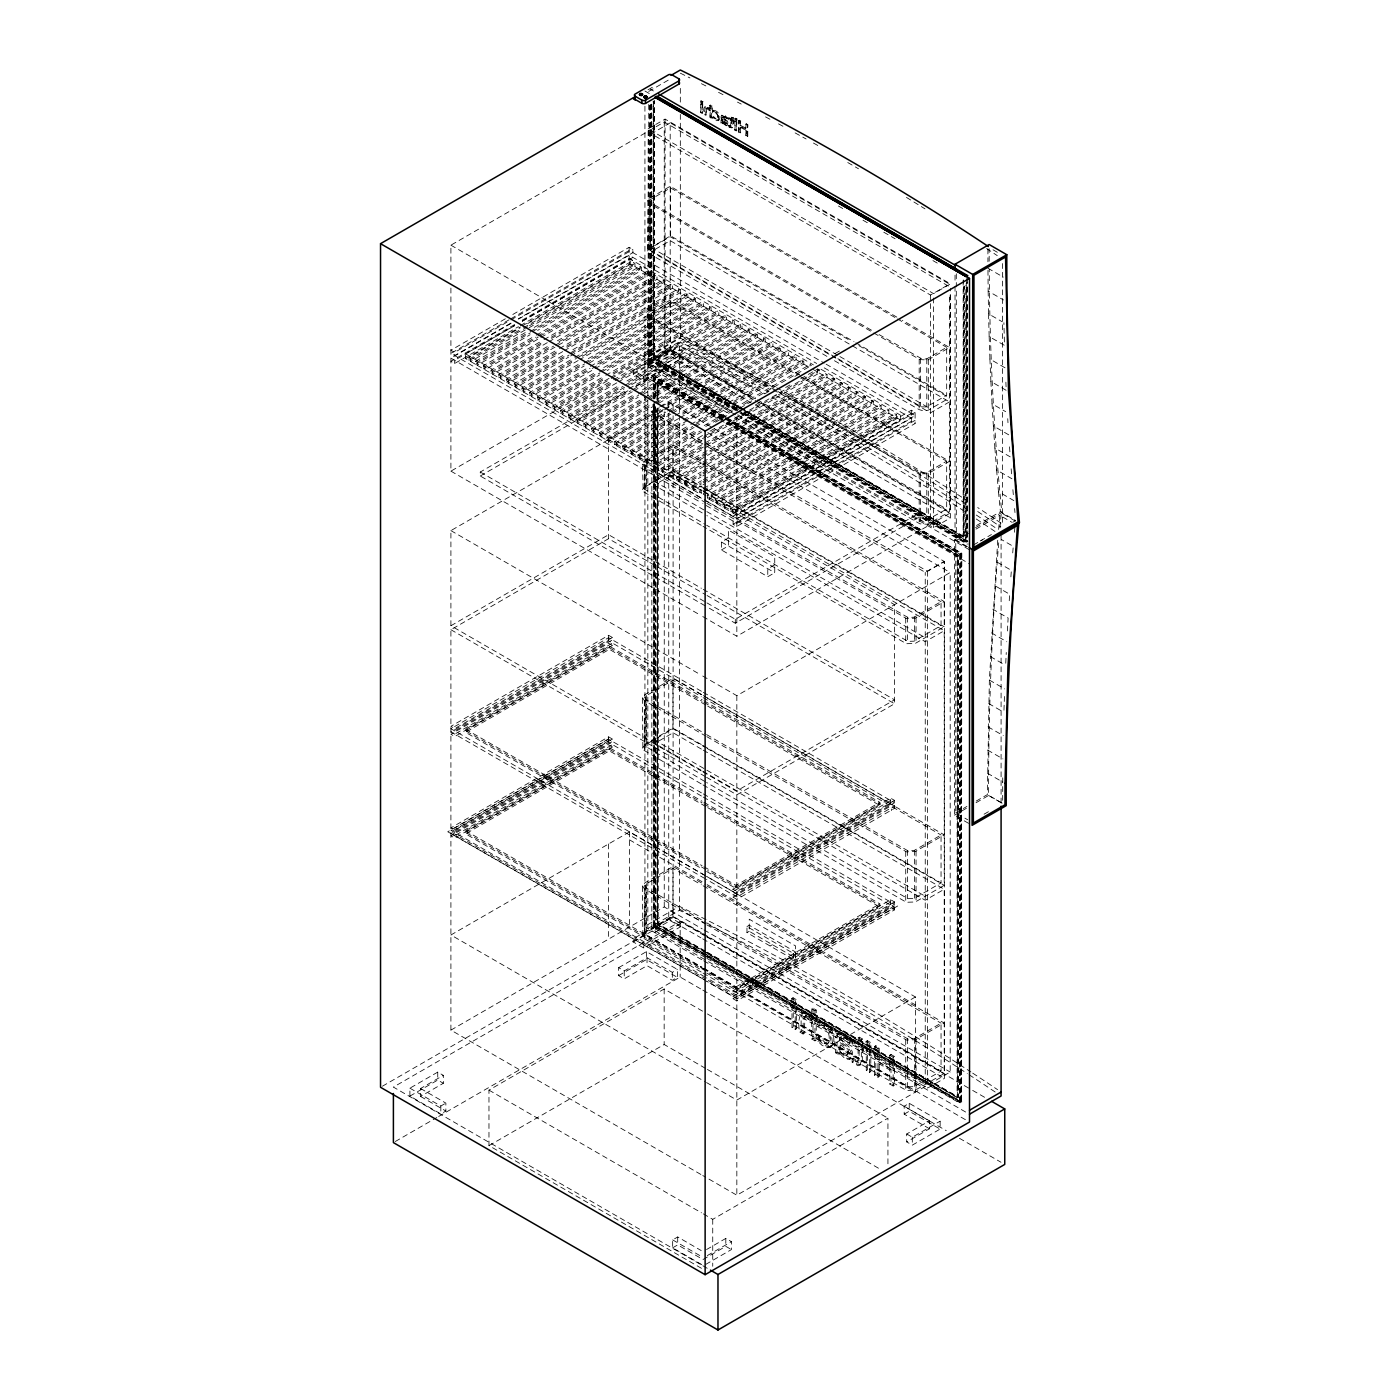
<?xml version="1.0" encoding="UTF-8"?>
<svg xmlns="http://www.w3.org/2000/svg" width="1400" height="1400" viewBox="0 0 1400 1400"><rect width="100%" height="100%" fill="white"/><g stroke="black" fill="none" stroke-linecap="round" stroke-linejoin="round"><path stroke-width="0.75" stroke-dasharray="5 3.75" d="M976.203 801.062L987.35 794.622L989.363 680.067L997.762 539.7M1002.733 777.822L1002.68 803.46L987.35 794.622M1003.975 710.202L1004.483 695.293M1005.76 663.233L1006.267 652.488M1007.405 630.98L1008.123 618.03L992.81 609.192M1009.243 600.722L1009.645 594.23L994.333 585.392M1010.887 576.852L1011.36 570.343L996.047 561.505M1012.725 552.913L1013.25 546.367L1001.333 539.49M998.62 529.462L999.845 515.34L1011.762 522.218M1014.458 532.245L1014.983 526.19M826.928 356.37L648.76 253.348L647.553 250.95L648.148 199.202L670.197 186.27L900.41 319.183M835.712 357.473L650.387 250.355L649.95 199.867L670.477 187.88L895.597 317.852M647.553 250.95L649.04 248.92L670.197 236.688L851.358 341.285M649.548 248.693L670.477 235.777L853.983 341.723M727.125 412.58L648.322 366.73L647.553 314.37L648.532 312.655L670.197 300.108L802.288 376.355M650.965 104.562L651.175 364.77L649.827 363.545L649.6 314.3L670.477 301.717L797.23 374.902M647.553 364.787L649.04 362.757L649.04 312.322M649.548 362.53L670.477 349.615L755.615 398.773M841.575 1036.578L839.352 1037.96C839.983 1044.68 854.665 1048.075 850.622 1057.945L849.38 1059.415L845.25 1058.943L839.003 1052.432L840.262 1051.715L846.51 1058.225L850.657 1058.697L851.883 1057.21C855.925 1047.34 841.242 1043.945 840.613 1037.225L844.935 1037.785L850.78 1042.632L850.78 1038.94C836.762 1024.87 832.58 1037.645 835.782 1052.888L839.003 1054.743L840.262 1054.007L840.262 1051.715M722.312 118.072C721.595 115.605 728.63 121.572 727.65 125.09M701.155 525.262L643.265 491.627L642.495 464.345L644.945 461.282L673.102 445.025L705.11 463.505M644.735 488.215L644.735 464.258L646.433 462.14L646.433 486.097L644.822 487.83L645.26 489.65L704.725 524.125M642.495 489.562L644.945 486.5L700.945 454.23M701.155 783.825L642.88 749.7L642.495 697.69L644.945 694.628L673.102 678.37L705.11 696.85M704.725 781.428L644.753 745.903L645.575 696.115L672.91 680.207L701.242 696.553M642.495 748.108L644.945 745.062L673.102 728.805L705.11 747.285M644.735 745.517L646.433 743.4L672.91 728.105L701.242 744.468M701.155 972.002L642.88 937.877L642.495 885.85L644.945 882.805L673.102 866.548L705.11 885.028M704.725 969.605L644.753 934.062L645.575 884.293L672.91 868.385L701.242 884.73M642.495 936.285L644.945 933.222L673.102 916.965L705.11 935.445M644.735 933.678L646.433 931.56L672.91 916.283L701.242 932.627M812.997 1008.158L812.997 1019.06L811.72 1019.778L811.72 1008.892L812.997 1008.158L816.235 1010.03L816.235 1040.13L812.997 1038.257L812.997 1022.123L809.218 1017.52L806.067 1015.91L803.215 1018.99L803.093 1034.005L804.352 1033.27L804.965 1016.488M859.845 1065.505L861.332 1061.025L861.332 1049.038L862.593 1048.32L862.225 1063.248L858.077 1065.767L852.145 1062.127L852.145 1058.855L856.695 1061.847L858.918 1060.658L859.355 1046.447L858.095 1047.165L852.145 1043.735L852.145 1040.707L853.405 1039.99L853.405 1043L852.145 1043.735M709.782 109.638L709.782 105.28L711.847 105.647C714.035 113.803 709.415 126.14 710.36 110.478L708.067 108.255L706.108 108.57L705.81 115.29L704.322 114.52C700.35 97.125 717.517 114.73 705.635 106.47M706.668 108.185L705.81 115.29M731.465 126.105L728.35 125.457L731.465 126.105L731.657 120.418L728.35 119.42L731.657 120.418M705.32 106.767L704.322 114.52M729.015 125.107L729.767 126.997L732.76 127.523L734.16 120.487L732.567 120.365L734.16 120.487M831.337 1046.57L827.225 1047.743L821.905 1045.205L817.915 1041.337L817.915 1037.26L819.367 1036.648L824.915 1042.475L828.992 1042.703C833.788 1035.895 826.875 1021.65 817.915 1026.2L817.915 1022.105L819.175 1021.387L824.863 1022.998L828.503 1025.868A10.657 6.16 60 0 1 832.352 1031.852C833.98 1036.648 835.572 1044.453 830.06 1047.305L832.405 1042.825L831.093 1032.57A10.657 6.16 60 0 0 827.225 1026.602L823.585 1023.733L817.915 1022.105M718.69 120.347L718.218 113.977L712.617 110.6C712.582 113.435 719.968 113.102 717.64 118.405C716.17 122.343 711.812 113.907 712.617 118.3L716.1 120.697L718.778 120.33L713.195 117.898C712.39 113.523 716.747 121.94 718.218 118.02L716.87 112.91L712.617 112.227M838.215 1033.322L837.043 1037.365L837.043 1052.153L840.262 1054.007M720.843 122.99L721.945 115.062L720.843 122.99C723.222 125.44 722.925 120.715 722.312 123.76M846.825 1055.565L847.753 1053.29L846.913 1050.245L839.003 1043.42L840.262 1042.685L848.173 1049.51L848.785 1054.06L846.825 1055.565L844.095 1054.935L839.003 1049.422L839.003 1043.42M812.997 1019.06C802.043 1001.962 796.215 1018.903 799.855 1032.132L803.093 1034.005M802.707 1012.217L801.115 1017.38L801.115 1031.398L804.352 1033.27M722.312 122.832L726.215 125.79L728.227 124.688L727.562 121.153L722.89 117.67M725.9 124.11C716.782 106.715 734.72 132.107 722.312 121.625L722.312 119.227M728.35 125.457L729.207 127.383L732.2 127.925L733.145 121.188M718.218 120.732C722.803 117.53 717.43 108.973 712.617 110.6M700.613 101.027L702.887 101.5L702.31 103.39L700.613 102.532L700.613 101.027L702.887 101.5M700.613 102.532L701.19 100.625M700.718 104.038L702.782 104.405L702.205 113.435L700.718 112.665L700.718 104.038L702.782 104.405M700.718 112.665L701.295 103.635M711.27 118.09L711.847 105.647M709.782 117.32L710.36 110.478M727.72 117.372C727.983 122.15 725.673 111.877 721.367 115.465M722.312 121.625L722.89 118.825M727.72 118.86L722.907 116.795M728.35 119.42L728.928 117.81L731.657 119.21L731.657 116.725L733.145 117.495L733.145 119.98M728.35 118.212L731.08 119.612L731.657 116.725M732.567 120.365L733.145 117.495M734.755 118.528L737.012 119L736.435 120.907L734.755 120.05L734.755 118.528L737.012 119M734.755 120.05L735.332 118.143M727.09 125.668L722.89 122.43M732.567 121.572L734.16 121.695M734.86 121.538L736.907 121.905L736.347 130.952L734.86 130.183L734.86 121.538L736.907 121.905M738.64 120.61L740.775 121.013C736.715 126.472 749.28 132.93 746.2 123.795L747.775 124.6L747.775 136.115L745.622 135.713C750.312 129.202 736.452 122.097 740.215 132.93L738.64 132.125L738.64 120.61L740.775 121.013M734.86 130.183L735.42 121.153M745.622 128.713L746.2 123.795M747.197 136.518L747.775 124.6M738.64 132.125L739.218 120.207M740.215 132.93L740.775 126.893M745.622 135.713L746.2 129.675M817.915 1037.26L823.637 1043.21L827.733 1043.42C832.055 1036.788 826.63 1024.17 817.915 1026.2M722.47 117.04L724.185 116.515L727.633 118.808M648.008 89.81L655.462 85.505M648.725 91.42L671.038 78.54M648.165 128.852L665.07 119.105L950.477 283.885L933.59 293.632L648.165 128.852L648.165 362.88L735.91 413.683M450.905 279.475L450.905 245.175L664.247 121.992L950.197 287.088M670.197 122.85L651.245 133.805L930.51 295.033L949.48 284.095L670.197 122.85L670.197 236.688M505.312 318.815L450.905 350.227L454.65 352.398L509.075 320.967M512.82 314.475L629.16 247.31L632.923 249.48L632.923 252.648L518.455 318.727M509.075 319.812L450.905 353.395L700.892 497.735M510.948 318.727L629.16 250.477L824.215 363.09M510.948 319.9L632.923 249.48M510.948 323.067L454.65 355.565L454.65 352.398M510.948 323.488L450.905 358.155L700.892 502.495M518.455 319.148L629.16 255.237L816.655 363.475M514.692 324.502L450.905 361.322L454.65 363.493L518.455 326.655M522.2 320.162L629.16 258.405L632.923 260.575L632.923 257.408L522.2 321.317M527.625 326.795L469.07 360.605L465.588 358.61L465.588 353.85L514.71 325.483M522.253 321.125L629.93 258.965L813.418 364.892M514.692 325.658L454.65 360.325L454.65 363.493M520.327 325.57L632.923 260.575M465.588 358.61L520.363 326.97M522.253 325.885L629.93 263.725L633.413 265.72L633.413 262.553L634.952 263.445L634.952 266.613L527.275 328.79M734.65 416.938L919.887 523.827L927.727 524.265L949.48 511.77L949.48 401.887L670.197 240.66L651.245 251.598L830.497 355.11M469.07 360.605L469.07 357.438L520.065 327.985M527.625 323.627L633.413 262.553M469.07 357.438L470.61 358.33L521.622 328.877M523.512 327.793L634.952 263.445M529.515 325.71L633.413 265.72M470.61 358.33L470.61 361.498L525.385 329.875M470.61 361.498L475.633 364.402L475.633 361.235L526.645 331.783M534.188 327.425L639.975 266.35L641.532 267.243L641.532 270.41L537.635 330.4M475.633 361.235L477.173 362.127L528.185 332.675M530.075 331.59L641.532 267.243M475.633 364.402L530.425 332.78M532.298 331.678L639.975 269.517L639.975 266.35M477.173 362.127L477.173 365.295L530.075 334.757M477.173 365.295L483.367 368.865L483.367 365.697L534.363 336.245M536.253 335.16L647.71 270.812L649.25 271.705L649.25 274.873L484.907 369.757L484.907 366.59L535.92 337.137M537.81 336.053L649.25 271.705M483.367 368.865L538.142 337.243M540.032 336.14L647.71 273.98L647.71 270.812M484.907 369.757L491.085 373.328L491.085 370.16L542.097 340.707M543.988 339.623L655.445 275.275L656.985 276.168L656.985 279.335L549.308 341.495M491.085 370.16L492.642 371.053L543.637 341.6M551.197 337.243L656.985 276.168M491.085 373.328L543.988 342.79M551.548 338.433L655.445 278.442L655.445 275.275M492.642 371.053L492.642 374.22L547.418 342.598M492.642 374.22L498.82 377.79L498.82 374.623L549.815 345.17M557.375 340.812L663.163 279.738L664.702 280.63L664.702 283.797L557.043 345.957M498.82 374.623L500.36 375.515L551.372 346.062M558.933 341.705L664.702 280.63M498.82 377.79L553.595 346.168M555.485 345.065L663.163 282.905L663.163 279.738M500.36 375.515L500.36 378.683L555.153 347.06M500.36 378.683L506.555 382.252L506.555 379.085L557.55 349.632M559.44 348.547L670.898 284.2L672.438 285.092L672.438 288.26L564.76 350.42M506.555 379.085L508.095 379.977L559.09 350.525M566.65 346.168L672.438 285.092M506.555 382.252L559.44 351.715M567 347.358L670.898 287.368L670.898 284.2M508.095 379.977L508.095 383.145L562.87 351.505M508.095 383.145L514.273 386.715L514.273 383.547L565.285 354.095M572.827 349.738L678.615 288.662L680.173 289.555L568.715 353.902M514.273 383.547L515.812 384.44L566.825 354.988M514.273 386.715L569.065 355.075M570.938 353.99L678.615 291.83L678.615 288.662M515.812 384.44L515.812 387.608L568.715 357.07M570.605 355.967L680.173 292.723L686.35 296.293L686.35 293.125L687.89 294.017L687.89 297.185L580.212 359.345M515.812 387.608L522.008 391.178L522.008 387.993L573.003 358.558M574.892 357.455L686.35 293.125M522.008 387.993L523.548 388.885L576.45 358.348M578.322 357.262L687.89 294.017M522.008 391.178L574.892 360.64M582.452 356.265L686.35 296.293M523.548 388.885L523.548 392.07L578.322 360.43M523.548 392.07L529.725 395.64L529.725 392.455L580.738 363.02M588.298 358.645L694.085 297.57L695.625 298.463L695.625 301.648L586.058 364.892M529.725 392.455L531.282 393.348L582.278 363.912M584.168 362.81L695.625 298.463M529.725 395.64L584.517 364M586.407 362.915L694.085 300.755L694.085 297.57M531.282 393.348L531.282 396.533L584.168 365.995M531.282 396.533L537.46 400.102L537.46 396.918L588.455 367.483M590.345 366.38L701.803 302.033L703.36 302.925L703.36 306.11L539 400.995L539 397.81L590.012 368.375M597.572 364L703.36 302.925M537.46 400.102L590.345 369.565M592.235 368.463L701.803 305.217L701.803 302.033M539 400.995L545.195 404.565L545.195 401.38L594.3 373.03M603.75 367.57L709.538 306.495L711.077 307.387L711.077 310.572L607.18 370.545M545.195 401.38L546.735 402.273L597.73 372.838M599.62 371.735L711.077 307.387M545.195 404.565L599.97 372.925M601.86 371.84L709.538 309.68L709.538 306.495M546.735 402.273L546.735 405.457L599.62 374.92M546.735 405.457L552.913 409.027L552.913 405.842L603.925 376.408M605.815 375.305L717.255 310.957L718.812 311.85L718.812 315.035L611.135 377.195M552.913 405.842L554.452 406.735L605.465 377.3M613.025 372.925L718.812 311.85M552.913 409.027L605.815 378.49M613.358 374.115L717.255 314.142L717.255 310.957M554.452 406.735L554.452 409.92L609.245 378.28M648.725 356.352L680.33 338.118A2906.54 1678.075 0 0 1 774.83 386.82M450.905 288.05L450.905 471.135L609.49 379.575M611.38 378.49L664.247 347.97L753.253 399.35M554.452 409.92L560.648 413.49L560.648 410.305L611.642 380.87M613.532 379.767L724.99 315.42L726.53 316.312L726.53 319.498L618.852 381.658M648.725 104.457L648.725 360.325L680.33 342.072A2906.54 1678.075 0 0 1 771.12 388.78M649.722 360.115L739.462 411.425M736.96 408.1L651.385 359.17L736.558 408.345M560.648 410.305L562.188 411.197L613.2 381.762M615.09 380.66L726.53 316.312M633.273 370.405L670.215 349.072L680.697 355.127L680.697 359.1L643.755 380.415L633.273 374.36L633.273 370.405L643.755 376.46L680.697 355.127M648.165 362.88L665.07 353.115L753.918 404.408M560.648 413.49L613.532 382.953M621.093 378.578L724.99 318.605L724.99 315.42M701.785 959.7L647.832 928.55L647.832 364.123L679.438 345.87A2895.9 1671.932 0 0 1 768.215 391.493M562.188 411.197L562.188 414.382L616.98 382.743M633.273 374.36L670.215 353.027L680.697 359.1M647.832 368.095L679.438 349.842A2895.9 1671.932 0 0 1 764.505 393.488M562.188 414.382L568.365 417.935L568.365 414.767L619.378 385.332M626.938 380.957L732.725 319.882L734.265 320.775L734.265 323.942L626.587 386.12M568.365 414.767L569.923 415.66L620.918 386.225M628.477 381.85L734.265 320.775M568.365 417.935L623.157 386.312M625.048 385.227L732.725 323.05L732.725 319.882M569.923 415.66L569.923 418.828L624.697 387.205M705.075 605.78L480.27 476L480.27 472.028L624.137 388.973M631.715 384.598L665.788 364.928L739.462 407.453M569.923 418.828L576.1 422.398L576.1 419.23L627.113 389.795M628.985 388.692L740.442 324.345L742 325.238L742 328.405L634.322 390.582M480.27 476L627.935 390.74M635.495 386.382L665.788 368.882L665.788 364.928M576.1 419.23L577.64 420.123L628.653 390.688M636.212 386.312L742 325.238M576.1 422.398L630.875 390.775M632.765 389.69L740.442 327.512L740.442 324.345M577.64 420.123L577.64 423.29L632.433 391.668M577.64 423.29L583.835 426.86L583.835 423.692L634.83 394.24M642.39 389.882L748.178 328.808L749.718 329.7L749.718 332.868L640.15 396.13M656.898 399.858L657.317 382.13L725.288 421.382M657.738 399.385L658.14 381.658L726.11 420.892M583.835 423.692L585.375 424.585L636.37 395.132M638.26 394.047L749.718 329.7M583.835 426.86L638.61 395.238M640.5 394.152L748.178 331.975L748.178 328.808M585.375 424.585L585.375 427.752L638.26 397.215M585.375 427.752L591.553 431.322L591.553 428.155L642.565 398.703M644.455 397.618L755.895 333.27L757.452 334.162L757.452 337.33L649.775 399.507M591.553 428.155L593.11 429.047L645.995 398.51M647.885 397.425L757.452 334.162M591.553 431.322L646.345 399.7M648.235 398.615L755.895 336.438L755.895 333.27M593.11 429.047L593.11 432.215L647.885 400.592M593.11 432.215L599.288 435.785L599.288 432.618L650.282 403.165M657.843 398.808L763.63 337.733L765.17 338.625L765.17 341.793L655.62 405.055M599.288 432.618L600.827 433.51L651.84 404.058M653.73 402.973L765.17 338.625M599.288 435.785L654.062 404.162M655.952 403.078L763.63 340.9L763.63 337.733M600.827 433.51L600.827 436.678L653.73 406.14M600.827 436.678L607.005 440.248L607.005 437.08L658.017 407.627M659.907 406.543L771.365 342.195L772.905 343.088L772.905 346.255L665.227 408.433M704.725 959.507L651.84 928.97L651.84 412.125L659.347 407.785M661.238 406.7L668.745 402.377L944.44 561.54L944.44 1078.385L927.535 1088.15L706.597 960.592M607.005 437.08L608.562 437.973L659.558 408.52M667.117 404.162L772.905 343.088M607.005 440.248L659.907 409.71M667.468 405.352L771.365 345.363L771.365 342.195M700.858 770.07L450.905 625.747L450.905 530.617L660.538 409.57M663.337 409.517L608.562 441.14L614.74 444.71L669.515 413.088M662.76 410.865L654.133 415.835L704.97 445.183M664.492 409.868L673.102 404.88L673.102 413.595M614.74 444.71L614.74 441.543L665.753 412.09M667.625 411.005L779.082 346.658L780.64 347.55L780.64 350.717L672.962 412.895M614.74 441.543L616.28 442.435L667.293 412.983M669.183 411.898L780.64 347.55M671.405 412.002L779.082 349.825L779.082 346.658M616.28 442.435L616.28 445.602L671.072 413.98M616.28 445.602L622.475 449.173L622.475 446.005L673.47 416.553M675.36 415.467L786.817 351.12L788.358 352.012L788.358 355.18L680.68 417.358M622.475 446.005L624.015 446.898L675.01 417.445M682.57 413.088L788.358 352.012M622.475 449.173L675.36 418.635M682.92 414.277L786.817 354.287L786.817 351.12M624.015 446.898L624.015 450.065L678.79 418.442M624.015 450.065L630.192 453.635L630.192 450.468L681.205 421.015M683.095 419.93L794.535 355.582L796.093 356.475L796.093 359.642L692.195 419.632M630.192 450.468L631.75 451.36L682.745 421.908M684.635 420.822L796.093 356.475M630.192 453.635L794.535 358.75L794.535 355.582M631.75 451.36L631.75 454.528L684.635 423.99M631.75 454.528L637.928 458.097L637.928 454.93L688.923 425.477M690.812 424.392L802.27 360.045L803.81 360.938L803.81 364.105L696.15 426.265M637.928 454.93L639.468 455.823L688.59 427.473M696.15 423.098L803.81 360.938M637.928 458.097L692.702 426.475M694.593 425.373L802.27 363.213L802.27 360.045M639.468 455.823L639.468 458.99L694.26 427.368M639.468 458.99L645.645 462.56L645.645 459.392L696.657 429.94M704.218 425.582L810.005 364.507L811.545 365.4M645.645 459.392L647.202 460.285L698.197 430.832M705.758 426.475L809.655 366.485M645.645 462.56L700.438 430.938M715.54 422.205L726.88 415.66M740.11 408.03L751.433 401.485M764.663 393.855L772.222 389.498M794.885 376.408L802.445 372.033M736.837 410.252L742.508 406.98M835.012 353.57L842.572 349.213M647.202 460.285L647.202 463.452L701.977 431.83M702.503 435.488L653.38 463.855L654.92 464.748L702.153 437.483M710.045 431.13L717.605 426.773M755.387 404.95L762.947 400.592M785.61 387.502L793.17 383.145M800.73 378.787L817.722 368.97L819.28 369.863L819.28 373.03L704.043 439.565M704.043 436.38L819.28 369.863M817.722 368.97L817.722 372.137L653.38 467.023L647.202 463.452M654.92 464.748L654.92 467.915L702.153 440.65M654.92 467.915L661.115 471.485L661.115 468.317L825.457 373.433L826.997 374.325L826.997 377.493L662.655 472.377L662.655 469.21L826.997 374.325M661.115 471.485L825.457 376.6L825.457 373.433M702.835 453.145L833.192 377.895L834.733 378.787L834.733 381.955L670.39 476.84L670.39 473.673L834.733 378.787M646.433 486.097L672.91 470.82L701.242 487.165M700.945 457.398L668.832 475.948L662.655 472.377M702.835 456.312L833.192 381.062L833.192 377.895M701.347 490.508L673.102 474.215L654.133 485.153L704.97 514.5M670.39 476.84L676.567 480.41L676.567 477.242L701.12 463.05M703.01 461.965L840.91 382.358L842.45 383.25L842.45 386.418L678.108 481.302L678.108 478.135L842.45 383.25M676.567 480.41L701.12 466.235M703.01 465.133L840.91 385.525L840.91 382.358M678.108 481.302L684.285 484.873L684.285 481.705L701.295 471.887M703.185 470.785L848.645 386.82L850.185 387.713L850.185 390.88L702.835 475.948M684.285 481.705L685.843 482.597L700.945 473.865M702.835 472.78L850.185 387.713M684.285 484.873L701.295 475.055M703.185 473.97L848.645 389.988L848.645 386.82M685.843 482.597L685.843 485.765L700.945 477.032M685.843 485.765L692.02 489.335L692.02 486.168L701.47 480.707M703.36 479.623L856.363 391.283L857.92 392.175L857.92 395.342L703.01 484.767M450.905 625.747L608.597 534.712L701.383 588.28M692.02 486.168L693.56 487.06L701.12 482.685M703.01 481.6L857.92 392.175M692.02 489.335L701.47 483.875M703.36 482.79L856.363 394.45L856.363 391.283M700.858 1174.443L450.905 1030.12L450.905 629.72L608.597 538.685L705.163 594.44M693.56 487.06L693.56 490.227L701.12 485.87M879.025 334.565L922.565 359.257L926.783 358.838L946.68 347.34L946.68 395.255L926.38 406.945L921.445 406.858L837.602 358.558M703.535 488.442L864.097 395.745L865.637 396.637L865.637 399.805L703.185 493.588M647.553 200.532L649.915 203.752L919.887 359.572L927.727 360.01L949.48 347.498L902.3 320.267M703.185 490.42L865.637 396.637M703.535 491.61L864.097 398.912L864.097 395.745M871.832 400.207L871.832 403.375L707.472 498.26L707.472 495.093L871.832 400.207L873.372 401.1L873.372 404.267L709.03 499.153L709.03 495.985L873.372 401.1M709.03 499.153L715.207 502.722L715.207 499.537L879.55 404.652L881.09 405.545L881.09 408.73L716.747 503.615L716.747 500.43L881.09 405.545M715.207 502.722L879.55 407.838L879.55 404.652M716.747 503.615L722.942 507.185L722.942 504L887.285 409.115L888.825 410.007L888.825 413.192L724.483 508.077L724.483 504.892L888.825 410.007M722.942 507.185L887.285 412.3L887.285 409.115M724.483 508.077L730.66 511.648L730.66 508.463L895.003 413.578L896.56 414.47L896.56 417.655L732.2 512.54L732.2 509.355L896.56 414.47M730.66 511.648L895.003 416.762L895.003 413.578M703.92 491.435L736.067 510.002L900.41 415.118L900.41 419.877L736.067 514.762L732.2 512.54M911.347 413.402L733.093 516.32L733.093 513.153L911.347 410.235L915.11 412.387L915.11 423.5L736.837 526.418L733.093 524.247L733.093 521.08L911.347 418.162M915.11 412.387L736.837 515.322L733.093 513.153M834.452 360.727L919.188 409.64L923.93 410.988L928.305 410.148L949.48 397.933L949.48 294.822M733.093 524.247L911.347 421.33L915.11 423.5M949.48 401.887L930.51 412.842L832.387 356.195M721.42 549.955L728.367 545.93L728.367 530.075L774.742 556.85L774.742 572.705L767.778 576.712L721.42 549.955L721.42 542.01L728.367 538.003M612.447 637.525L608.597 635.303L450.905 726.337L454.773 728.577L612.447 637.525L612.447 639.905L454.773 730.957L454.773 728.577M612.447 645.452L608.597 643.23L450.905 734.265L454.773 736.505L612.447 645.452L612.447 643.09L454.773 734.125L454.773 736.505M705.81 869.435L465.588 730.747L465.588 729.173L609.367 646.153L702.048 699.668M465.588 730.747L609.367 647.745L702.048 701.26M920.465 472.325L926.38 472.867L946.68 461.177L946.68 509.093L924.875 521.133L920.465 520.222L920.465 472.325L781.113 391.877M777.962 391.51L920.623 473.725L927.727 473.847L949.48 461.335L804.178 377.457M774.742 564.778L767.778 568.785L767.778 576.712M706.965 602.91L735.298 619.273L920.815 512.173L920.815 516.128L735.298 623.227L706.965 606.883M702.765 616.543L736.837 636.23L950.197 513.048L950.197 293.598M737.8 414.767L933.59 527.66L950.477 517.895L950.477 288.26M612.447 739.077L608.597 736.855L450.905 827.89L454.773 830.113L612.447 739.077L612.447 741.457L454.773 832.492L454.773 830.113M967.33 530.793L956.305 537.163L956.305 289.03M976.517 525.49L1000.405 511.7L1015.735 520.555L1010.222 523.74M608.423 738.99L447.755 831.758L704.865 980.192M968.572 823.322L954.485 815.185L954.485 539.945L968.135 531.913M975.625 527.59L1001.822 512.47A3006.798 1735.983 -60 0 1 989.222 269.57M608.597 740.81L450.905 831.845L704.655 978.355M968.608 533.365L955.745 540.803L955.745 812.875L967.663 819.753M975.958 529.13L999.845 515.34M743.925 410.865L963.585 537.197L963.585 279.983M746.637 411.477L964.005 536.952L964.408 286.055M612.447 747.005L608.597 744.782L450.905 835.817L454.773 838.04L612.447 747.005L612.447 744.625L454.773 835.66L454.773 838.04M707.105 876.715L915.408 996.975L915.408 1092.123L465.588 832.3L465.588 830.707L609.367 747.705L702.048 801.22M966.245 283.185L965.825 542.622L965.825 285.6M743.295 413.192L967.067 541.905L967.067 282.695M744.135 412.72L967.89 541.433L744.538 412.475M465.588 832.3L609.367 749.298L702.048 802.795M706.86 446.267L925.243 572.355L944.212 561.4L944.212 626.762L915.303 643.405L906.413 643.72L703.045 526.365M706.597 443.748L927.535 571.305L944.44 561.54M980.262 540.995L991.41 534.555M973.472 544.968L982.66 539.665M725.288 419.16L960.172 554.295L959.752 1103.095L653.433 926.24L653.433 403.9M725.13 418.11L960.995 553.805L960.995 1102.377L707.192 956.322M725.952 417.637L961.817 553.332L961.415 1102.132L655.077 925.278L655.077 405.125M701.347 749.07L673.102 732.76L654.133 743.715L701.207 770.892M702.765 676.025L736.837 695.695L950.197 572.512L950.197 1072.033L736.837 1195.215L702.765 1175.528M706.615 501.27L907.882 617.435L914.042 617.207L941.045 601.668L941.045 625.608L914.042 641.165L907.882 641.375L706.615 525.227M706.843 503.335L906.413 618.503L915.303 618.188L944.212 601.545L707 464.59M703.045 784.928L906.413 902.283L915.303 901.967L944.212 885.325L944.212 630.735L925.243 641.673L706.86 515.585M705.215 875.63L629.457 831.898L450.905 934.99L704.655 1081.483M702.765 771.155L736.837 790.843L894.53 699.808L703.273 589.383M706.545 777.315L736.837 794.815L894.53 703.762L894.53 604.66L703.273 494.235M450.905 1030.12L664.247 906.955L702.117 928.812M647.832 924.578L679.438 906.325A2895.9 1671.932 0 0 1 970.9 1071.962M647.832 928.55L679.438 910.297A2895.9 1671.932 0 0 1 967.312 1073.572M653.433 926.24L704.9 955.465M705.722 954.993L654.255 925.75L705.303 955.238M655.077 925.278L700.875 951.248M670.215 917.455L633.255 938.788L633.255 941.955L643.755 948.01L680.697 926.678L680.697 923.51L670.215 917.455L670.215 920.623L633.255 941.955M651.84 928.97L668.745 919.222L700.84 937.755M382.428 1086.207L644.928 934.658L701.54 967.33M703.92 866.758L736.067 885.325L879.847 802.322L879.847 803.915L736.067 886.918L707.7 870.538M654.657 932.488L661.622 928.462M890.663 800.538L732.97 891.572L732.97 889.192L890.663 798.157L894.53 800.38L894.53 808.308L736.837 899.36L732.97 897.12L732.97 894.74L890.663 803.705M704.707 935.708L680.173 921.533L393.4 1087.1L700.997 1264.69M680.697 923.51L643.755 944.842L643.755 948.01M894.53 800.38L736.837 891.433L732.97 889.192M732.97 897.12L890.663 806.085L890.663 798.157M420.56 1088.5L445.865 1103.112L445.865 1111.04L440.825 1113.962L409.902 1096.112L409.902 1088.185L437.745 1072.12L443.345 1075.358L443.345 1083.285L420.56 1096.428L420.56 1088.5L443.345 1075.358M618.642 967.68L646.468 951.615L677.39 969.447L677.39 977.375L672.332 980.297L647.028 965.685L624.242 978.845L618.642 975.608L618.642 967.68L624.242 970.917L647.028 957.757L672.332 972.37L677.39 969.447M409.902 1096.112L437.745 1080.047L443.345 1083.285M618.642 975.608L646.468 959.542L677.39 977.375M746.97 926.572L749.245 925.26L795.62 952.035L793.345 953.347L746.97 926.572L746.97 932.627L793.345 959.403L795.62 958.09L795.62 945.962L749.245 919.205L749.245 931.315L795.62 958.09M409.902 1088.185L440.825 1106.035L445.865 1103.112M746.97 932.627L749.245 931.315M955.745 812.875L966.91 806.435M954.485 815.185L967.05 807.923M976.045 802.742L988.61 795.48A3006.798 1735.983 -60 0 1 998.83 541.327M395.29 1141.507L436.8 1117.55M438.672 1116.465L680.173 977.042L700.928 989.03M701.452 1268.312L488.968 1145.638L488.968 1090.127L664.16 988.977L705.53 1012.865M706.615 734.615L907.882 850.78L914.042 850.553L941.045 835.012L941.045 882.91L914.042 898.467L907.882 898.678L706.615 782.53M706.843 736.68L906.413 851.847L915.303 851.532L944.212 834.89L707 697.935M984.078 814.205L989.66 810.985M770.157 946.015L772.433 944.703M736.067 986.877L879.847 903.858L879.847 905.45L736.067 988.453L736.067 986.877L703.92 968.31M890.663 902.072L732.97 993.125L732.97 990.745L890.663 899.71L894.53 901.933L894.53 909.86L736.837 1000.895L732.97 998.672L732.97 996.292L890.663 905.257M894.53 901.933L736.837 992.967L732.97 990.745M732.97 998.672L890.663 907.637L894.53 909.86M894.53 905.905L736.837 996.94L706.545 979.44M897.68 905.993L737.012 998.76L706.755 981.295M488.968 1145.638L664.16 1044.487L705.53 1068.375M703.045 973.087L906.413 1090.443L915.303 1090.145L944.212 1073.485L944.212 889.28L925.243 900.235L703.097 771.977M791.77 998.462L793.03 997.745L796.722 999.863L796.722 1003.642L795.462 1004.377L791.77 1002.243L791.77 998.462L795.462 1000.597L796.722 999.863M791.77 1002.243L793.03 1001.507L796.722 1003.642M791.997 1005.988L793.258 1005.252L793.258 1026.865L796.495 1028.737L796.495 1007.125L795.235 1007.86L791.997 1005.988L791.997 1027.6L795.235 1029.472L796.495 1028.737M811.72 1008.892L814.957 1010.765L816.235 1010.03M791.997 1027.6L793.258 1026.865M816.235 1040.13L814.957 1040.865L811.72 1038.993L811.72 1022.858L812.997 1022.123M799.855 1032.132L801.115 1031.398M811.72 1038.993L812.997 1038.257M817.915 1041.337L819.175 1040.62L819.175 1036.525M826.928 1043.892L828.992 1042.703M839.352 1037.96L840.613 1037.225M839.003 1040.515L840.262 1039.797M915.408 996.975L736.837 1100.068L706.545 1082.568M850.78 1042.632L849.52 1043.368L849.52 1039.675L850.78 1038.94M858.095 1037.943L859.355 1037.207L862.593 1039.08L862.593 1045.293L861.332 1046.028L861.332 1039.815L858.095 1037.943L858.095 1044.155L859.355 1043.42L859.355 1037.207M839.003 1049.422L840.262 1048.688L840.262 1042.685M835.782 1052.888L837.043 1052.153M861.332 1039.815L862.593 1039.08M866.075 1041.373L867.335 1040.638L871.01 1042.755L871.01 1046.535L869.75 1047.27L866.075 1045.135L866.075 1041.373L869.75 1043.49L871.01 1042.755M866.075 1045.135L867.335 1044.418L871.01 1046.535M861.332 1046.028L863.52 1047.288L864.78 1046.553L864.78 1049.58L863.52 1050.297L861.332 1049.038M866.285 1048.88L867.562 1048.163L867.562 1069.775L870.8 1071.63L870.8 1050.017L869.523 1050.752L866.285 1048.88L866.285 1070.493L869.523 1072.365L870.8 1071.63M849.38 1059.415L850.657 1058.697M852.145 1058.855L853.405 1058.138L856.188 1060.447L858.918 1060.658M877.957 1077.23L877.957 1063.125L879.218 1062.39L879.218 1076.495L877.957 1077.23L874.545 1075.252L874.545 1046.447L875.805 1045.712L879.218 1047.69L879.218 1058.995L891.012 1065.803L891.012 1054.498L889.753 1055.233L889.753 1066.52L891.012 1065.803M852.145 1062.127L853.405 1061.41L853.405 1058.138M874.545 1046.447L877.957 1048.425L879.218 1047.69M879.218 1058.995L877.957 1059.712L877.957 1048.425M706.615 922.792L907.882 1038.94L914.042 1038.73L941.045 1023.172L941.045 1071.087L914.042 1086.627L907.882 1086.855L706.615 970.69M706.843 924.858L906.413 1040.025L915.303 1039.71L944.212 1023.067L707 886.113M866.285 1070.493L867.562 1069.775M889.753 1055.233L893.148 1057.193L894.425 1056.475L894.425 1085.28L893.148 1085.998L889.753 1084.038L889.753 1069.932L877.957 1063.125M874.545 1075.252L875.805 1074.535L879.218 1076.495M889.753 1069.932L891.012 1069.197L891.012 1083.303L894.425 1085.28M889.753 1084.038L891.012 1083.303M701.767 1264.602L672.665 1247.82L672.665 1239.892L677.705 1236.97L701.207 1250.55M929.495 1128.767L904.19 1114.155L904.19 1106.227L909.23 1103.305L940.135 1121.155L940.135 1129.082L912.31 1145.148L906.71 1141.91L906.71 1133.983L929.495 1120.84L929.495 1128.767L906.71 1141.91M703.325 1213.888L712.74 1219.33L887.933 1118.18L887.933 1165.132M672.665 1247.82L677.705 1244.898L701.207 1258.477M904.19 1114.155L909.23 1111.233L940.135 1129.082M707.875 954.03L957.53 1097.67L957.53 555.45L727.178 422.467M706.825 952.455L958.352 1097.197L958.352 554.977L728 421.995M706.528 1249.553L725.812 1238.422L731.413 1241.66L731.413 1249.587L703.57 1265.653M707.298 1255.59L731.413 1241.66M906.71 1133.983L912.31 1137.22L940.135 1121.155M703.028 1259.51L725.812 1246.35L731.413 1249.587M836.955 1034.04L840.315 1033.707L849.52 1039.675M803.705 1017.222L806.067 1015.91M856.695 1061.847L858.043 1059.957L858.095 1047.165M801.447 1012.953L805.892 1013.408L811.72 1019.778M706.108 108.57L707.175 107.957M730.45 126.683L731.08 120.82M861.122 1064.788L856.992 1064.087L853.405 1061.41M721.788 115.273L727.142 117.775M848.085 1054.83L843.903 1053.185L840.262 1048.688M726.477 123.725L722.89 121.222M830.025 1047.025L824.863 1045.59L819.175 1040.62M840.315 1037.312L849.327 1043.263M706.597 108.36L709.782 110.862M804.808 1016.645L807.957 1018.255L811.72 1022.858M709.782 105.28L711.27 106.05M745.622 124.197L747.197 125.003M731.08 117.128L732.567 117.88M701.19 102.13L702.887 103.005M735.332 119.648L737.012 120.523M740.775 125.528L746.2 128.31M713.282 111.877L713.195 110.197M740.215 127.295L745.622 130.077M701.295 112.28L702.782 113.032M704.9 114.135L706.387 114.888M710.36 116.935L711.847 117.688M721.42 122.605L722.89 123.357M735.42 129.798L736.907 130.55M739.218 131.74L740.775 132.545M746.2 135.31L747.775 136.115M993.02 249.795L998.13 252.735M987.945 268.24L1003.275 277.095M650.282 89.145L653.398 90.947M644.928 91.017L650.597 94.29M987.962 270.322L988.155 291.113L1003.502 299.967M838.425 206.028L844.095 209.3M862.995 220.22L870.555 224.578M883.785 232.207L895.125 238.77M932.925 260.592L940.485 264.95M988.155 291.113L988.558 313.88L1002.19 321.755M988.558 313.88L989.153 336.525L1004.483 345.398L1003.905 322.735M989.153 336.525L989.922 359.065L1005.27 367.938M897.488 318.938L946.68 347.34M989.922 359.065L990.885 381.483L1006.233 390.355L1005.882 382.2M871.5 330.225L651.175 203.018L649.548 200.795M990.885 381.483L992.04 403.795L1005.672 411.67M855.872 342.825L946.68 395.255M858.9 345.642L949.48 397.933M992.04 403.795L993.37 425.967L1008.717 434.822M651.245 247.642L838.058 355.495M839.93 356.58L930.51 408.87M993.37 425.967L994.892 448.017L1010.222 456.873M826.122 364.192L915.11 415.572L736.837 518.49L702.782 498.82M824.215 367.85L915.11 420.332L736.837 523.25L702.782 503.58M994.892 448.017L996.59 469.927L1011.938 478.782M820.977 369.25L900.41 415.118M634.952 266.613L639.975 269.517M641.532 270.41L647.71 273.98M649.25 274.873L655.445 278.442M656.985 279.335L663.163 282.905M664.702 283.797L670.898 287.368M672.438 288.26L678.615 291.83M687.89 297.185L694.085 300.755M695.625 301.648L701.803 305.217M703.36 306.11L709.538 309.68M711.077 310.572L717.255 314.142M718.812 315.035L724.99 318.605M726.53 319.498L732.725 323.05M734.265 323.942L740.442 327.512M742 328.405L748.178 331.975M749.718 332.868L755.895 336.438M757.452 337.33L763.63 340.9M765.17 341.793L771.365 345.363M772.905 346.255L779.082 349.825M780.64 350.717L786.817 354.287M788.358 355.18L794.535 358.75M796.093 359.642L802.27 363.213M803.81 364.105L810.005 367.675L810.005 364.507M813.085 369.46L817.722 372.137M819.28 373.03L825.457 376.6M826.997 377.493L833.192 381.062M834.733 381.955L840.91 385.525M842.45 386.418L848.645 389.988M850.185 390.88L856.363 394.45M857.92 395.342L864.097 398.912M865.637 399.805L871.832 403.375M873.372 404.267L879.55 407.838M881.09 408.73L887.285 412.3M888.825 413.192L895.003 416.762M896.56 417.655L900.41 419.877M799.12 375.988L946.68 461.177M996.59 469.927L998.48 491.715L1013.828 500.588M1015.35 521.062L1001.262 512.925A3006.798 1735.983 -60 0 0 999.863 528.972M773.57 387.52L651.175 316.855L649.548 314.632M776.072 390.425L649.915 317.59L647.553 314.37M757.505 399.858L946.68 509.093M670.197 350.525L753.235 398.457M760.778 402.815L949.48 511.77M755.142 400.453L950.197 513.048M755.808 405.493L950.477 517.895M745.168 410.148L654.447 357.77L654.447 100.555M747.058 411.233L964.408 536.725M744.747 410.375L654.028 357.998L654.028 100.8M741.352 408.555L920.815 512.173M738.675 407.348L653.625 358.243L653.625 101.027M746.235 411.705L963.585 537.197M742.035 409.762L653.205 358.488L653.205 101.272M736.137 408.572L650.545 359.642L741.405 412.09M743.715 412.947L967.067 541.905M741.352 412.51L966.245 542.378M450.905 245.175L738.692 411.477M740.582 412.58L968.222 544.058M648.725 360.325L967.19 544.197M967.382 546.613L955.028 539.472L955.028 286.072M954.485 539.945L968.572 548.082M647.832 364.123L735.718 414.873M737.608 415.957L969.483 549.832M725.462 416.868L655.497 376.477L655.497 398.335M727.352 417.97L961.817 553.332M724.062 416.553L655.077 376.723L655.077 402.938M723.66 416.78L654.675 376.95L654.675 403.183M725.55 417.882L960.995 553.805M723.24 417.025L654.255 377.195L654.255 401.24M722.837 417.27L653.835 377.44L653.835 401.467M730.363 421.61L960.172 554.295M723.398 418.058L653.433 377.668L653.433 401.713M657.738 381.902L725.707 421.137M727.597 422.223L957.933 555.222L957.933 1097.443M656.898 382.375L724.867 421.61M726.758 422.713L957.11 555.695L957.11 1097.915M644.928 376.46L724.185 422.223M726.075 423.308L969.517 563.85M707.805 432.582L950.197 572.512M651.84 412.125L704.725 442.662M701.242 463.207L672.91 446.863L672.91 470.82M703.133 464.31L941.045 601.668M991.48 632.905L1006.792 641.76M705.11 488.722L673.102 470.242L673.102 415.783M707 489.808L944.212 626.762M703.133 488.25L941.045 625.608M990.325 656.53L1003.94 664.387M465.588 353.85L702.03 490.35M703.238 491.593L944.212 630.735M483.367 365.697L484.907 366.59M537.46 396.918L539 397.81M661.115 468.317L662.655 469.21M668.832 472.78L670.39 473.673M676.567 477.242L678.108 478.135M707.472 495.093L709.03 495.985M715.207 499.537L716.747 500.43M722.942 504L724.483 504.892M730.66 508.463L732.2 509.355M608.597 439.565L701.383 493.133M693.56 490.227L699.755 493.798L699.755 490.63L701.295 491.523L701.295 494.69M644.735 464.258L646.012 466.27L704.725 500.185M642.495 464.345L644.332 467.25L704.935 502.25M654.133 481.198L704.97 510.545M706.86 511.63L925.243 637.718M989.363 680.067L1004.692 688.905M721.42 542.01L774.742 572.705M988.592 703.5L1002.208 711.358M987.998 726.827L1003.328 735.665M987.595 750.067L1002.925 758.905M707.053 595.525L894.53 703.762M480.27 472.028L705.075 601.825M987.385 773.185L1002.697 782.04M450.905 471.135L700.858 615.457M988.61 795.48L1002.715 803.617M450.905 530.617L700.858 674.923M701.4 691.267L608.597 637.683L450.905 728.718L704.585 875.192M703.29 692.352L894.53 802.76L736.837 893.812L706.475 876.278M701.4 694.435L608.597 640.85L450.905 731.885L704.585 878.36M703.29 695.538L894.53 805.945L736.837 896.98L706.475 879.445M703.133 697.655L941.045 835.012M703.938 700.753L879.847 802.322M703.938 702.345L879.847 803.915M705.827 705.023L609.367 649.337L465.588 732.34L702.03 868.84M707.718 706.108L879.847 805.49L736.067 888.492L703.92 869.925M644.735 697.602L646.012 699.615L704.725 733.53M642.495 697.69L644.332 700.595L704.935 735.595M703.133 745.553L941.045 882.91M707 748.37L944.212 885.325M703.238 750.155L944.212 889.28M654.133 739.76L704.97 769.108M706.86 770.192L925.243 896.28M450.905 629.72L704.655 776.212M701.4 792.82L608.597 739.218L450.905 830.27L704.585 976.727M703.29 793.905L894.53 904.312L736.837 995.347L706.475 977.83M701.4 795.988L608.597 742.403L450.905 833.438L704.585 979.895M703.29 797.072L894.53 907.48L736.837 998.515L706.475 980.998M703.938 802.305L879.847 903.858M703.938 803.898L879.847 905.45M705.827 806.575L609.367 750.872L465.588 833.875L702.03 970.392M707.718 807.66L879.847 907.042L736.067 990.045L703.92 971.477M465.588 729.173L702.03 865.673M629.457 839.825L705.215 883.558M707.105 884.642L915.408 1004.903M703.133 885.815L941.045 1023.172M644.735 885.78L646.012 887.793L704.725 921.69M642.495 885.85L644.332 888.773L704.935 923.755M704.025 929.915L950.197 1072.033M703.133 933.73L941.045 1071.087M707 936.53L944.212 1073.485M706.597 936.792L970.778 1089.322M972.667 1090.408L985.88 1098.038M702.73 938.84L944.44 1078.385M670.215 920.623L680.697 926.678M891.012 1054.498L894.425 1056.475M705.337 951.125L658.14 923.877L658.14 407.89M707.227 952.21L958.352 1097.197M704.935 951.37L657.738 924.105L657.738 408.135M957.53 1097.67L657.317 924.35L657.317 408.363M706.003 952.928L656.898 924.595L656.898 408.608M702.765 952.333L961.817 1101.905M707.613 956.078L960.995 1102.377M706.79 956.567L960.172 1102.85M852.145 1040.707L858.095 1044.155M704.97 957.267L654.133 927.92L654.255 403.428M706.86 958.352L925.243 1084.44L925.243 572.355M819.367 1025.57L819.175 1021.387M703.675 960.785L967.592 1113.158M879.218 1062.39L891.012 1069.197M465.588 830.707L702.03 967.208M703.43 968.433L965.738 1119.86M904.19 1106.227L929.495 1120.84M702.817 990.115L946.26 1130.658M959.455 1138.288L1000.983 1162.245M707.42 1013.95L887.933 1118.18M707.42 1069.46L880.407 1169.332M488.968 1090.127L701.452 1212.803M672.665 1239.892L701.767 1256.675M420.56 1096.428L445.865 1111.04M702.887 1265.775L708.54 1269.047M1014.597 508.567L1014.983 512.575M998.48 491.715L1000.405 511.7M1012.882 489.685L1013.635 498.4M1011.167 468.825L1011.78 476.805M1009.54 446.845L1010.1 454.86M1007.738 418.688L1007.983 422.73M987.91 248.973L987.928 261.817M1002.575 263.55L1002.575 524.16A2906.54 1678.075 0 0 0 977.708 507.57M1001.087 535.535L1001.087 803.968M967.488 278.11L967.488 541.66M966.648 278.582L966.648 542.133M964.005 286.283L964.005 536.952M963.165 280.227L963.165 537.442M961.415 553.577L961.415 1102.132M960.592 554.05L960.592 1102.605M959.752 554.523L959.752 1103.095M956.305 273.787L956.305 286.86M955.028 275.152L955.028 283.885M933.59 298.007L933.59 527.66M930.51 295.033L930.51 301.49M930.51 303.625L930.51 522.707M928.305 359.73L928.305 410.148M928.305 473.567L928.305 523.985M927.535 571.305L927.535 1088.15M926.783 358.838L926.783 406.735M926.783 472.675L926.783 520.572M920.465 358.488L920.465 406.385M919.188 359.223L919.188 409.64M919.188 473.06L919.188 523.477M916.055 617.803L916.055 643.02M916.055 851.148L916.055 901.583M916.055 1039.325L916.055 1089.743M914.567 616.945L914.567 640.903M914.567 850.29L914.567 898.188M914.567 1038.467L914.567 1086.365M912.31 1137.22L912.31 1145.148M911.347 410.235L911.347 421.33M909.23 1103.305L909.23 1111.233M907.41 617.19L907.41 641.148M907.41 850.535L907.41 898.45M907.41 1038.712L907.41 1086.61M905.73 618.17L905.73 643.37M905.73 851.515L905.73 901.933M905.73 1039.675L905.73 1090.11M893.148 1057.193L893.148 1085.998M891.433 809.008L891.433 810.6M890.663 899.71L890.663 907.637M875.805 1045.712L875.805 1074.535M869.75 1043.49L869.75 1047.27M869.523 1050.752L869.523 1072.365M867.335 1040.638L867.335 1044.418M863.52 1047.288L863.52 1050.297M839.003 1052.432L839.003 1054.743M814.957 1010.765L814.957 1040.865M795.462 1000.597L795.462 1004.377M795.235 1007.86L795.235 1029.472M793.345 953.347L793.345 959.403M793.03 997.745L793.03 1001.507M740.215 121.415L740.215 125.93M736.837 416.692L736.837 636.23M736.837 695.695L736.837 790.843M736.837 794.815L736.837 1195.215M736.435 119.403L736.435 120.907M736.347 122.308L736.347 130.952M736.067 510.002L736.067 514.762M736.067 885.325L736.067 886.918M735.298 619.273L735.298 623.227M733.582 120.89L733.582 122.097M728.928 117.81L728.928 119.018M725.812 1238.422L725.812 1246.35M712.74 1219.33L712.74 1266.283M710.36 104.895L710.36 109.252M702.31 101.885L702.31 103.39M702.205 104.79L702.205 113.435M680.33 88.375L680.33 103.582M680.33 114.433L680.33 342.072M680.173 921.533L680.173 977.042M679.438 345.87L679.438 413.123M679.438 415.31L679.438 910.297M677.705 1236.97L677.705 1244.898M673.102 474.215L673.102 728.805M673.102 732.76L673.102 916.965M672.91 680.207L672.91 728.105M672.91 868.385L672.91 916.283M672.332 972.37L672.332 980.297M670.477 187.88L670.477 235.777M670.477 301.717L670.477 349.615M670.197 240.66L670.215 353.027M668.745 402.377L668.745 411.092M668.745 413.28L668.745 919.222M665.07 119.105L665.07 353.115M664.247 121.992L664.247 347.97M664.247 411.793L664.247 906.955M664.16 988.977L664.16 1044.487M658.14 381.658L658.14 405.703M657.317 382.13L657.317 399.63M655.497 407.067L655.497 925.033M654.675 405.37L654.675 925.523M653.835 403.655L653.835 925.995M651.788 104.09L651.788 358.925M651.385 104.317L651.245 361.48M650.545 104.79L650.562 361.113M650.142 105.035L650.142 359.887M649.722 105.28L649.915 368.007M649.04 198.485L649.04 248.92M647.028 957.757L647.028 965.685M646.433 695.485L646.433 743.4M646.433 883.663L646.433 931.56M646.468 951.615L646.468 959.542M646.012 466.27L646.012 490.227M646.012 699.615L646.012 747.53M646.012 887.793L646.012 935.708M644.928 106.277L644.928 934.658M644.332 467.25L644.332 492.468M644.332 700.595L644.332 751.012M644.332 888.773L644.332 939.19M643.755 376.46L643.755 380.415M629.93 258.965L629.93 263.725M629.457 831.898L629.457 927.045M629.16 247.31L629.16 258.405M624.242 970.917L624.242 978.845M609.367 646.153L609.367 647.745M609.367 747.705L609.367 749.298M608.562 437.973L608.597 538.685M608.597 635.303L608.597 643.23M608.597 736.855L608.597 744.782M608.597 843.938L608.597 939.085M440.825 1106.035L440.825 1113.962M437.745 1072.12L437.745 1080.047M772.975 389.777A2906.54 1678.075 0 0 1 966.928 504.49M977.708 511.543A2906.54 1678.075 0 0 1 1000.808 526.925M680.33 73.168A2906.54 1678.075 0 0 1 689.938 77.928M701.418 83.685A2906.54 1678.075 0 0 1 709.048 87.535M718.55 92.365A2906.54 1678.075 0 0 1 724.238 95.27M737.45 102.095A2906.54 1678.075 0 0 1 741.212 104.055M765.538 116.9A2906.54 1678.075 0 0 1 771.12 119.875M778.523 123.865A2906.54 1678.075 0 0 1 784.07 126.875M795.13 132.912A2906.54 1678.075 0 0 1 806.12 138.985M813.435 143.045A2906.54 1678.075 0 0 1 818.895 146.09M847.77 162.54A2906.54 1678.075 0 0 1 858.497 168.77M906.447 197.418A2906.54 1678.075 0 0 1 924.998 208.862M986.632 248.535A2906.54 1678.075 0 0 1 997.273 255.64M776.685 387.817A2906.54 1678.075 0 0 1 966.928 500.517M989.17 261.24A3006.798 1735.983 -60 0 1 989.17 248.71M969.115 1074.745A2895.9 1671.932 0 0 1 995.803 1092.438M775.617 395.483A2895.9 1671.932 0 0 1 967.312 509.162M976.273 515.025A2895.9 1671.932 0 0 1 997.57 529.2M972.703 1073.135A2895.9 1671.932 0 0 1 997.57 1089.655M771.925 397.46A2895.9 1671.932 0 0 1 967.312 513.117M976.273 518.997A2895.9 1671.932 0 0 1 999.32 534.363"/><path stroke-width="1.5" d="M639.468 94.483C640.517 91.087 644.945 96.25 640.483 95.392A1.855 1.067 0 0 1 639.608 94.85C642.425 93.397 640.115 95.183 641.637 93.765A1.855 1.067 0 0 1 642.512 94.308L641.095 95.498L639.52 94.465M643.668 96.915L646.38 96.407M644.157 97.335L646.1 97.843L646.817 96.582M646.642 96.355L646.678 97.545L644.7 97.808A1.855 1.067 0 0 1 643.825 97.282L645.855 96.197A1.855 1.067 0 0 1 646.73 96.74L646.747 97.422M643.72 96.688L646.642 96.618M646.678 97.265L645.295 97.668M671.038 75.373L680.33 70A2906.54 1678.075 0 0 1 988.4 246.54M656.25 97.562L969.517 278.408L969.517 1122.047L705.128 1274.682L380.537 1087.293L380.537 243.67L635.495 96.478M633.255 98.332L634.988 97.703A2.223 1.295 0 0 0 634.48 98.157L634.462 99.12A2.975 1.715 0 0 0 635.197 99.803L635.197 96.267A2.975 1.715 0 0 1 634.462 95.567L634.48 94.623A2.223 1.295 0 0 1 634.988 94.15L668.483 74.812A2.223 1.295 0 0 1 669.288 74.515L670.95 74.515A2.975 1.715 0 0 1 672.14 74.935L678.773 78.767A2.975 1.715 0 0 1 679.508 79.45L679.49 80.413A2.223 1.295 0 0 1 678.965 80.868L645.488 100.205A2.223 1.295 0 0 1 644.665 100.502L643.02 100.52A2.975 1.715 0 0 1 641.812 100.1L635.197 96.267M635.197 99.435L641.812 103.267A2.975 1.715 0 0 0 643.02 103.688L644.665 103.67A2.223 1.295 0 0 0 645.488 103.373L678.965 84.035A2.223 1.295 0 0 0 679.49 83.58L679.508 82.618A2.975 1.715 0 0 0 678.773 81.918L678.773 78.767M955.028 268.608L955.028 264.233L989.17 244.527L1006.81 254.713A3006.798 1735.983 -60 0 0 1019.462 522.655L972.685 549.675L969.15 547.628M967.89 275.695L656.337 96.285M955.028 264.233L972.685 274.418L1006.81 254.713M380.537 243.67L705.128 431.06L969.517 278.408M969.483 1110.288L1001.087 1092.035M969.483 1114.243L1001.087 1096.007L1001.087 806.155M710.43 1270.132L717.972 1274.49L1004.745 1108.922L1004.745 1164.432L717.972 1330L393.4 1142.61L393.4 1093.505M642.442 94.185L640.36 93.695M640.185 94.605L641.952 94.098L640.395 94.938M640.185 94.797L641.952 94.098M646.188 97.317L644.28 96.233M644.385 97.23L646.153 96.337L644.595 97.353M644.35 96.442L646.188 97.125L644.56 96.127M640.238 93.73L639.52 94.728L641.095 95.235M641.025 94.22L640.85 94.447M641.515 95.48L642.6 94.15M644.892 97.877L643.895 97.125M658.753 94.045L955.815 265.545M657.475 96.478L956.533 269.132M655.918 96.53L967.067 276.168L655.515 96.775M655.095 97.002L966.245 276.64L655.41 97.668M633.255 98.7L635.197 99.803M991.55 1101.31L1004.745 1108.922M972.685 274.418L972.685 549.675M717.972 1274.49L717.972 1330M705.128 431.06L705.128 1274.682M678.965 80.868L678.965 84.035M645.488 100.205L645.488 103.373M641.812 100.1L641.812 103.267M1005.007 783.352L1004.972 804.79L973.35 823.043L973.35 550.97L1017.467 525.508L1007.947 666.697L1005.007 783.352M1005.55 257.023L973.945 275.275L973.945 547.347L1018.045 521.885L1008.525 391.685L1005.55 257.023M1018.885 523.093L972.09 550.113L972.09 825.352L1006.233 805.648A3006.798 1735.983 -60 0 1 1018.868 523.093"/></g></svg>
